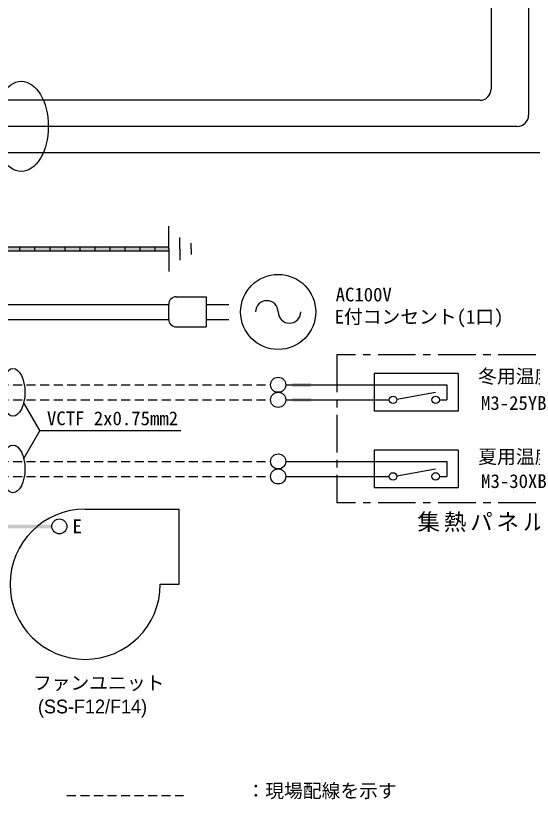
# Model space of a CAD drawing. Units: millimetres, scale not verified. Extents: x -1248 to 1240, y -219 to 343.
# Drawn here: x 831.7 to 969.3, y -64.9 to 143.8 of the extents above; entities that cross this region are included whole.
import ezdxf
from ezdxf.enums import TextEntityAlignment as Align

# ---------------------------------------------------------------- set-up
doc = ezdxf.new("R2010")
doc.units = ezdxf.units.MM
doc.header["$LTSCALE"] = 2
doc.linetypes.add('CHAIN1', pattern=[8, 5, -1, 1, -1])
doc.linetypes.add('DASHED1', pattern=[1.8, 1.2, -0.6])
doc.layers.add('0-0', color=4, linetype='Continuous')
doc.styles.add('ＭＳ ゴシック', font='')
doc.styles.add('ＭＳ Ｐゴシック', font='')
doc.styles.get('ＭＳ ゴシック').set_extended_font_data('MS Gothic')
doc.styles.get('ＭＳ Ｐゴシック').set_extended_font_data('MS PGothic')

msp = doc.modelspace()

# ---------------------------------------------------------------- linework, layer by layer
at = {"layer": '0-0', "color": 7}
for p, q in [((968.259, 172.004), (968.259, 117.269)), ((958.259, 162.004), (958.259, 124.234)), ((955.259, 121.234), (798.601, 121.234)), ((965.259, 114.269), (798.602, 114.269)), ((975.259, 107.234), (798.601, 107.234)), ((872.43, 81.669), (872.43, 87.669)), ((875.43, 81.669), (875.43, 84.669)), ((872.43, 81.669), (872.43, 75.669)), ((875.43, 81.669), (875.43, 78.669)), ((878.43, 81.669), (878.43, 83.169)), ((878.43, 81.669), (878.43, 80.169)), ((874.43, 68.895), (882.43, 68.895)), ((882.43, 68.895), (882.43, 60.895)), ((761.863, 66.869), (872.43, 66.869)), ((872.43, 62.895), (872.43, 66.895)), ((882.43, 66.895), (888.43, 66.895)), ((761.863, 62.869), (872.43, 62.869)), ((882.43, 62.895), (888.43, 62.895)), ((874.43, 60.895), (882.43, 60.895)), ((927.178, 48.469), (927.178, 38.469)), ((949.52, 48.469), (927.178, 48.469)), ((949.52, 48.469), (949.52, 38.469)), ((903.581, 45.469), (946.52, 45.469)), ((946.52, 45.469), (946.52, 41.469)), ((933.163, 41.643), (943.52, 43.469)), ((838.105, 33.269), (833.824, 40.685)), ((903.581, 41.469), (931.178, 41.469)), ((944.52, 41.469), (946.52, 41.469)), ((949.52, 38.469), (927.178, 38.469)), ((838.105, 33.269), (833.753, 25.732)), ((838.105, 33.269), (875.636, 33.269)), ((927.178, 28.069), (927.178, 18.069)), ((949.52, 28.069), (927.178, 28.069)), ((949.52, 28.069), (949.52, 18.069)), ((903.581, 25.069), (946.52, 25.069)), ((946.52, 25.069), (946.52, 21.069)), ((933.163, 21.243), (943.52, 23.069)), ((903.581, 21.069), (931.178, 21.069)), ((944.52, 21.069), (946.52, 21.069)), ((949.52, 18.069), (927.178, 18.069)), ((850.196, 12.369), (875.196, 12.369)), ((875.196, -7.631), (875.196, 12.369)), ((870.196, -7.631), (875.196, -7.631))]:
    msp.add_line(p, q, dxfattribs=at)
at = {"layer": '0-0'}
for p, q in [((728.738, 82.169), (872.43, 82.169)), ((832.738, 82.169), (832.738, 81.169)), ((836.738, 82.169), (836.738, 81.169)), ((840.738, 82.169), (840.738, 81.169)), ((844.738, 82.169), (844.738, 81.169)), ((848.738, 82.169), (848.738, 81.169)), ((852.738, 82.169), (852.738, 81.169)), ((856.738, 82.169), (856.738, 81.169)), ((860.738, 82.169), (860.738, 81.169)), ((864.738, 82.169), (864.738, 81.169)), ((868.738, 82.169), (868.738, 81.169)), ((728.738, 81.169), (872.43, 81.169))]:
    msp.add_line(p, q, dxfattribs=at)
at = {"layer": '0-0', "color": 7, "linetype": 'CHAIN1'}
for p, q in [((917.178, 53.469), (917.178, 14.069)), ((1002.178, 53.469), (917.178, 53.469)), ((1002.178, 14.069), (917.178, 14.069))]:
    msp.add_line(p, q, dxfattribs=at)
at = {"layer": '0-0', "color": 7, "linetype": 'DASHED1'}
for p, q in [((798.602, 45.469), (899.581, 45.469)), ((901.556, 45.469), (901.581, 45.469)), ((798.602, 41.469), (899.581, 41.469)), ((901.556, 41.469), (901.581, 41.469)), ((798.602, 25.069), (899.581, 25.069)), ((901.556, 25.069), (901.581, 25.069)), ((798.602, 21.069), (899.581, 21.069)), ((901.556, 21.069), (901.581, 21.069)), ((843.279, 7.769), (843.304, 7.769)), ((845.338, -63.87), (876.352, -63.87))]:
    msp.add_line(p, q, dxfattribs=at)
at = {"layer": '0-0', "color": 7}
msp.add_lwpolyline([(850.196, 12.369), (853.749, 12.369), (862.196, 12.369)], dxfattribs=at)
for centre, radius in [((901.581, 64.869), 10), ((901.581, 45.469), 2), ((901.581, 41.469), 2), ((932.178, 41.469), 1), ((943.52, 41.469), 1), ((901.581, 25.069), 2), ((901.581, 21.069), 2), ((932.178, 21.069), 1), ((943.52, 21.069), 1), ((843.304, 7.769), 2)]:
    msp.add_circle(centre, radius, dxfattribs=at)
for centre, radius, start, end in [((955.259, 124.234), 3, 270, 0), ((965.259, 117.269), 3, 270, 0), ((874.43, 66.895), 2, 90, 180), ((898.581, 64.869), 3, 0, 180), ((904.581, 64.869), 3, 180, 0), ((874.43, 62.895), 2, 180, 270), ((850.196, -7.631), 20, 90, 0)]:
    msp.add_arc(centre, radius, start, end, dxfattribs=at)
for centre, major_axis, ratio in [((833.168, 114.276), (0, 12), 0.6), ((830.969, 43.469), (0, 6.352), 0.5), ((830.969, 23.069), (0, 6.352), 0.5)]:
    msp.add_ellipse(centre, major_axis=major_axis, ratio=ratio, dxfattribs=at)
at = {"layer": '0-0', "color": 3}
for points in [[(828.738, 82.169), (828.738, 81.169), (832.738, 82.169), (832.738, 81.169)], [(836.738, 82.169), (836.738, 81.169), (840.738, 82.169), (840.738, 81.169)], [(844.738, 82.169), (844.738, 81.169), (848.738, 82.169), (848.738, 81.169)], [(852.738, 82.169), (852.738, 81.169), (856.738, 82.169), (856.738, 81.169)], [(860.738, 82.169), (860.738, 81.169), (864.738, 82.169), (864.738, 81.169)], [(868.738, 82.169), (868.738, 81.169), (872.43, 82.169), (872.43, 81.169)], [(828.738, 8.269), (828.738, 7.269), (832.738, 8.269), (832.738, 7.269)], [(836.738, 8.269), (836.738, 7.269), (841.304, 8.269), (841.304, 7.269)]]:
    msp.add_solid(points, dxfattribs=at)
at = {"layer": '0-0', "color": 2}
for points in [[(832.738, 82.169), (832.738, 81.169), (836.738, 82.169), (836.738, 81.169)], [(840.738, 82.169), (840.738, 81.169), (844.738, 82.169), (844.738, 81.169)], [(848.738, 82.169), (848.738, 81.169), (852.738, 82.169), (852.738, 81.169)], [(856.738, 82.169), (856.738, 81.169), (860.738, 82.169), (860.738, 81.169)], [(864.738, 82.169), (864.738, 81.169), (868.738, 82.169), (868.738, 81.169)], [(832.738, 8.269), (832.738, 7.269), (836.738, 8.269), (836.738, 7.269)]]:
    msp.add_solid(points, dxfattribs=at)
at = {"layer": '0-0', "color": 1}
for points in [[(910.349, 45.929), (905.349, 45.929), (910.349, 44.929), (905.349, 44.929)], [(910.349, 41.951), (905.349, 41.951), (910.349, 40.951), (905.349, 40.951)]]:
    msp.add_solid(points, dxfattribs=at)

# ---------------------------------------------------------------- texts
at = {"layer": '0-0'}
for s, style, p in [('AC100V', 'ＭＳ ゴシック', (916.885, 66.572)), ('E付コンセント(1口)', 'ＭＳ ゴシック', (916.603, 60.667)), ('冬用温度スイッチ', 'ＭＳ ゴシック', (954.835, 44.813)), ('M3-25YB', 'ＭＳ ゴシック', (955.584, 37.699)), ('VCTF 2x0.75mm2', 'ＭＳ ゴシック', (840.015, 33.617)), ('夏用温度スイッチ', 'ＭＳ ゴシック', (954.864, 23.406)), ('M3-30XB', 'ＭＳ ゴシック', (955.631, 16.889)), ('E', 'ＭＳ ゴシック', (846.812, 4.86)), ('ファンユニット', 'ＭＳ Ｐゴシック', (836.288, -36.811)), ('(SS-F12/F14)', 'ＭＳ Ｐゴシック', (837.622, -43.115)), ('：現場配線を示す', 'ＭＳ ゴシック', (893.142, -65.57))]:
    msp.add_text(s, height=3.666, dxfattribs=dict(at, style=style)).set_placement(p, align=Align.BOTTOM_LEFT)
at = {"layer": '0-0', "color": 7, "insert": (938.673, 6.279), "char_height": 4.399, "attachment_point": 7, "style": 'ＭＳ ゴシック'}
msp.add_mtext('\\T1.17;集熱パネル内', dxfattribs=at)

doc.saveas('drawing.dxf')
